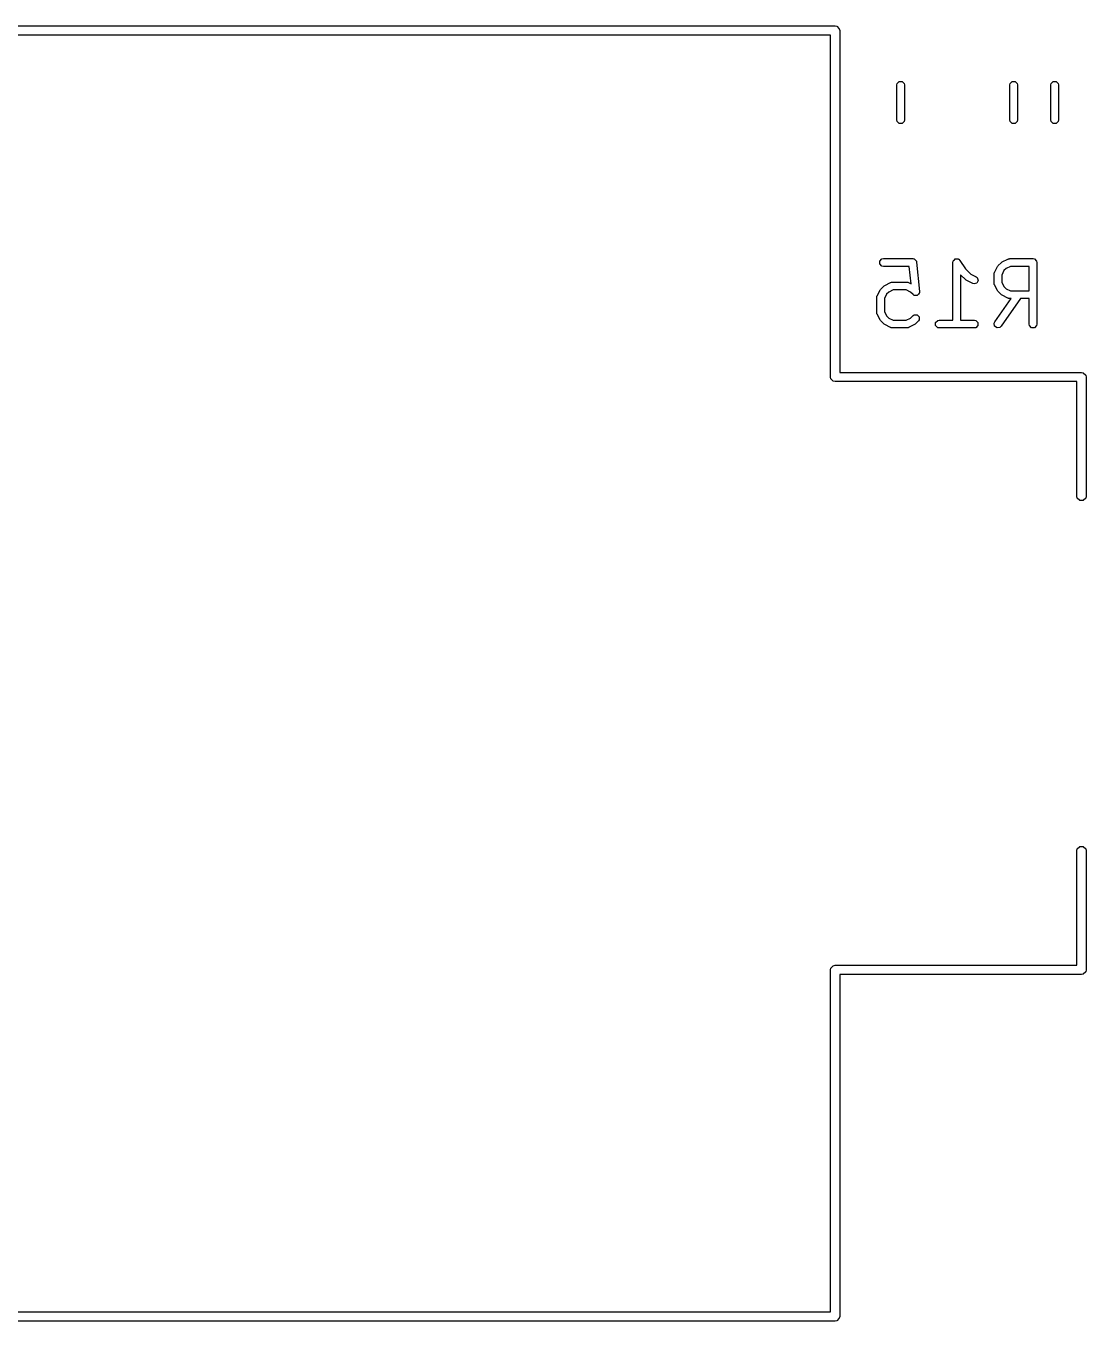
# Model space of a CAD drawing. Header units: inches. Extents: x 0.38 to 5.39, y 0.12 to 3.22.
# Drawn here: x 2.5 to 3.042, y 0.7 to 1.362 of the extents above; entities that cross this region are included whole.
import ezdxf

# ---------------------------------------------------------------- set-up
doc = ezdxf.new("R2010")
doc.units = ezdxf.units.IN
doc.header["$MEASUREMENT"] = 0
doc.layers.add('BLACK', color=250, linetype='CONTINUOUS')

msp = doc.modelspace()

# ---------------------------------------------------------------- linework, layer by layer
at = {"layer": 'BLACK', "linetype": 'CONTINUOUS'}
for p, q in [((2.09056, 1.36196), (2.91339, 1.36196)), ((2.91339, 1.36196), (2.9143, 1.36178)), ((2.9143, 1.36178), (2.91558, 1.3605)), ((2.91558, 1.3605), (2.91576, 1.3596)), ((2.91576, 1.3596), (2.91576, 1.1848)), ((2.91103, 1.35724), (2.09154, 1.35724)), ((2.91103, 1.18243), (2.91103, 1.35724)), ((2.94492, 1.33177), (2.94507, 1.33253)), ((2.94492, 1.3139), (2.94492, 1.33177)), ((2.94507, 1.33253), (2.94614, 1.33359)), ((2.94614, 1.33359), (2.94764, 1.33359)), ((2.94764, 1.33359), (2.94871, 1.33253)), ((2.94871, 1.33253), (2.94886, 1.33177)), ((2.94886, 1.33177), (2.94886, 1.3139)), ((3.0028, 1.33177), (3.00295, 1.33253)), ((3.0028, 1.3139), (3.0028, 1.33177)), ((3.00295, 1.33253), (3.00401, 1.33359)), ((3.00401, 1.33359), (3.00552, 1.33359)), ((3.00552, 1.33359), (3.00658, 1.33253)), ((3.00658, 1.33253), (3.00673, 1.33177)), ((3.00673, 1.33177), (3.00673, 1.3139)), ((3.02366, 1.33177), (3.02381, 1.33253)), ((3.02366, 1.3139), (3.02366, 1.33177)), ((3.02381, 1.33253), (3.02488, 1.33359)), ((3.02488, 1.33359), (3.02638, 1.33359)), ((3.02638, 1.33359), (3.02745, 1.33253)), ((3.02745, 1.33253), (3.0276, 1.33177)), ((3.0276, 1.33177), (3.0276, 1.3139)), ((2.94507, 1.31314), (2.94492, 1.3139)), ((2.94614, 1.31208), (2.94507, 1.31314)), ((2.94764, 1.31208), (2.94614, 1.31208)), ((2.94871, 1.31314), (2.94764, 1.31208)), ((2.94886, 1.3139), (2.94871, 1.31314)), ((3.00295, 1.31314), (3.0028, 1.3139)), ((3.00401, 1.31208), (3.00295, 1.31314)), ((3.00552, 1.31208), (3.00401, 1.31208)), ((3.00658, 1.31314), (3.00552, 1.31208)), ((3.00673, 1.3139), (3.00658, 1.31314)), ((3.02381, 1.31314), (3.02366, 1.3139)), ((3.02488, 1.31208), (3.02381, 1.31314)), ((3.02638, 1.31208), (3.02488, 1.31208)), ((3.02745, 1.31314), (3.02638, 1.31208)), ((3.0276, 1.3139), (3.02745, 1.31314)), ((2.93632, 1.24174), (2.93739, 1.24281)), ((2.93632, 1.24024), (2.93632, 1.24174)), ((2.93739, 1.23917), (2.93632, 1.24024)), ((2.93739, 1.24281), (2.93814, 1.24296)), ((2.93814, 1.23902), (2.93739, 1.23917)), ((2.93814, 1.24296), (2.95314, 1.24296)), ((2.95136, 1.23902), (2.93814, 1.23902)), ((2.95225, 1.23014), (2.95136, 1.23902)), ((2.95314, 1.24296), (2.95361, 1.24286)), ((2.95361, 1.24286), (2.95371, 1.24287)), ((2.95371, 1.24287), (2.95375, 1.24283)), ((2.95375, 1.24283), (2.95389, 1.24281)), ((2.95389, 1.24281), (2.95436, 1.24234)), ((2.95436, 1.24234), (2.95487, 1.24192)), ((2.95487, 1.24192), (2.95491, 1.24178)), ((2.95491, 1.24178), (2.95496, 1.24174)), ((2.95496, 1.24174), (2.95496, 1.24164)), ((2.95496, 1.24164), (2.9551, 1.24118)), ((2.9551, 1.24118), (2.9566, 1.22619)), ((2.97367, 1.24099), (2.97382, 1.24174)), ((2.97367, 1.21146), (2.97367, 1.24099)), ((2.97382, 1.24174), (2.97396, 1.24189)), ((2.97396, 1.24189), (2.974, 1.24208)), ((2.974, 1.24208), (2.97448, 1.2424)), ((2.97448, 1.2424), (2.97488, 1.24281)), ((2.97488, 1.24281), (2.97509, 1.24281)), ((2.97509, 1.24281), (2.97525, 1.24292)), ((2.97525, 1.24292), (2.97582, 1.24281)), ((2.97582, 1.24281), (2.97639, 1.24281)), ((2.97639, 1.24281), (2.97653, 1.24266)), ((2.97653, 1.24266), (2.97673, 1.24262)), ((2.97673, 1.24262), (2.97727, 1.24208)), ((2.97727, 1.24208), (2.98017, 1.23774)), ((2.99487, 1.23587), (2.99637, 1.23887)), ((2.99637, 1.23887), (2.99657, 1.23912)), ((2.99657, 1.23912), (2.99674, 1.23938)), ((2.99674, 1.23938), (2.99824, 1.24088)), ((2.99824, 1.24088), (2.9985, 1.24106)), ((2.9985, 1.24106), (2.99875, 1.24125)), ((2.99875, 1.24125), (3.00175, 1.24275)), ((3.0031, 1.23902), (3.0008, 1.23787)), ((3.00175, 1.24275), (3.00185, 1.24278)), ((3.00185, 1.24278), (3.00188, 1.24281)), ((3.00188, 1.24281), (3.00219, 1.24287)), ((3.00219, 1.24287), (3.00249, 1.24295)), ((3.00249, 1.24295), (3.00254, 1.24294)), ((3.00254, 1.24294), (3.00263, 1.24296)), ((3.00263, 1.24296), (3.01463, 1.24296)), ((3.01266, 1.23902), (3.0031, 1.23902)), ((3.01266, 1.22646), (3.01266, 1.23902)), ((3.01463, 1.24296), (3.01538, 1.24281)), ((3.01538, 1.24281), (3.01645, 1.24174)), ((3.01645, 1.24174), (3.0166, 1.24099)), ((3.0166, 1.24099), (3.0166, 1.20949)), ((2.98024, 1.2321), (2.9776, 1.23474)), ((2.9776, 1.23474), (2.9776, 1.21146)), ((2.98017, 1.23774), (2.9828, 1.23511)), ((2.98051, 1.23192), (2.98024, 1.2321)), ((2.98075, 1.23173), (2.98051, 1.23192)), ((2.98375, 1.23023), (2.98075, 1.23173)), ((2.9828, 1.23511), (2.98552, 1.23375)), ((2.98552, 1.23375), (2.98612, 1.23328)), ((2.9866, 1.23185), (2.98592, 1.2305)), ((2.98612, 1.23328), (2.9866, 1.23185)), ((2.99466, 1.23499), (2.99468, 1.23509)), ((2.99466, 1.23049), (2.99466, 1.23499)), ((2.99467, 1.23513), (2.99475, 1.23543)), ((2.99468, 1.23509), (2.99467, 1.23513)), ((2.99475, 1.23543), (2.99481, 1.23574)), ((2.99481, 1.23574), (2.99485, 1.23577)), ((2.99485, 1.23577), (2.99487, 1.23587)), ((2.99975, 1.23682), (2.9986, 1.23452)), ((2.9986, 1.23452), (2.9986, 1.23095)), ((3.0008, 1.23787), (2.99975, 1.23682)), ((2.93488, 1.22387), (2.93638, 1.22687)), ((2.93638, 1.22687), (2.93657, 1.22712)), ((2.93657, 1.22712), (2.93675, 1.22738)), ((2.93675, 1.22738), (2.93825, 1.22888)), ((2.93825, 1.22888), (2.93851, 1.22906)), ((2.93851, 1.22906), (2.93876, 1.22925)), ((2.93876, 1.22925), (2.94176, 1.23075)), ((2.94081, 1.22587), (2.93976, 1.22482)), ((2.9431, 1.22702), (2.94081, 1.22587)), ((2.94176, 1.23075), (2.94185, 1.23078)), ((2.94185, 1.23078), (2.94189, 1.23081)), ((2.94189, 1.23081), (2.9422, 1.23087)), ((2.9422, 1.23087), (2.9425, 1.23095)), ((2.9425, 1.23095), (2.94254, 1.23094)), ((2.94254, 1.23094), (2.94264, 1.23096)), ((2.94264, 1.23096), (2.95014, 1.23096)), ((2.94967, 1.22702), (2.9431, 1.22702)), ((2.95197, 1.22587), (2.94967, 1.22702)), ((2.95014, 1.23096), (2.95024, 1.23094)), ((2.95024, 1.23094), (2.95028, 1.23095)), ((2.95028, 1.23095), (2.95058, 1.23087)), ((2.95058, 1.23087), (2.95089, 1.23081)), ((2.95089, 1.23081), (2.95092, 1.23078)), ((2.95092, 1.23078), (2.95102, 1.23075)), ((2.95102, 1.23075), (2.95225, 1.23014)), ((2.95325, 1.2246), (2.95197, 1.22587)), ((2.95646, 1.22524), (2.95599, 1.22477)), ((2.95652, 1.22542), (2.95646, 1.22534)), ((2.95646, 1.22534), (2.95646, 1.22524)), ((2.9566, 1.22619), (2.95652, 1.22542)), ((2.9845, 1.23003), (2.98375, 1.23023)), ((2.98592, 1.2305), (2.9845, 1.23003)), ((2.99468, 1.23039), (2.99466, 1.23049)), ((2.99467, 1.23035), (2.99468, 1.23039)), ((2.99475, 1.23005), (2.99467, 1.23035)), ((2.99481, 1.22974), (2.99475, 1.23005)), ((2.99485, 1.2297), (2.99481, 1.22974)), ((2.99487, 1.22961), (2.99485, 1.2297)), ((2.99637, 1.22661), (2.99487, 1.22961)), ((2.99657, 1.22636), (2.99637, 1.22661)), ((2.99674, 1.2261), (2.99657, 1.22636)), ((2.99824, 1.2246), (2.99674, 1.2261)), ((2.9986, 1.23095), (2.99975, 1.22866)), ((2.99975, 1.22866), (3.0008, 1.22761)), ((3.0008, 1.22761), (3.0031, 1.22646)), ((3.0031, 1.22646), (3.01266, 1.22646)), ((2.93467, 1.22299), (2.93469, 1.22309)), ((2.93467, 1.21549), (2.93467, 1.22299)), ((2.93468, 1.22313), (2.93476, 1.22343)), ((2.93469, 1.22309), (2.93468, 1.22313)), ((2.93476, 1.22343), (2.93482, 1.22374)), ((2.93482, 1.22374), (2.93485, 1.22378)), ((2.93485, 1.22378), (2.93488, 1.22387)), ((2.93976, 1.22482), (2.93861, 1.22253)), ((2.93861, 1.22253), (2.93861, 1.21596)), ((2.95389, 1.22417), (2.95325, 1.2246)), ((2.95399, 1.22417), (2.95389, 1.22417)), ((2.95407, 1.22411), (2.95399, 1.22417)), ((2.95473, 1.22417), (2.95407, 1.22411)), ((2.95539, 1.22417), (2.95473, 1.22417)), ((2.95547, 1.22425), (2.95539, 1.22417)), ((2.95557, 1.22426), (2.95547, 1.22425)), ((2.95599, 1.22477), (2.95557, 1.22426)), ((2.99502, 1.21062), (3.00335, 1.22252)), ((2.9985, 1.22442), (2.99824, 1.2246)), ((3.00816, 1.22252), (2.99825, 1.20836)), ((2.99875, 1.22423), (2.9985, 1.22442)), ((3.00175, 1.22273), (2.99875, 1.22423)), ((3.00185, 1.2227), (3.00175, 1.22273)), ((3.00188, 1.22267), (3.00185, 1.2227)), ((3.00219, 1.22261), (3.00188, 1.22267)), ((3.00249, 1.22253), (3.00219, 1.22261)), ((3.00254, 1.22254), (3.00249, 1.22253)), ((3.00263, 1.22252), (3.00254, 1.22254)), ((3.00335, 1.22252), (3.00263, 1.22252)), ((3.01266, 1.22252), (3.00816, 1.22252)), ((3.01266, 1.20949), (3.01266, 1.22252)), ((2.93469, 1.21539), (2.93467, 1.21549)), ((2.93468, 1.21535), (2.93469, 1.21539)), ((2.93476, 1.21505), (2.93468, 1.21535)), ((2.93482, 1.21474), (2.93476, 1.21505)), ((2.93485, 1.21471), (2.93482, 1.21474)), ((2.93488, 1.21461), (2.93485, 1.21471)), ((2.93638, 1.21161), (2.93488, 1.21461)), ((2.93861, 1.21596), (2.93976, 1.21366)), ((2.93976, 1.21366), (2.94081, 1.21261)), ((2.94081, 1.21261), (2.9431, 1.21146)), ((2.94967, 1.21146), (2.95197, 1.21261)), ((2.95197, 1.21261), (2.95325, 1.21388)), ((2.95325, 1.21388), (2.95389, 1.21431)), ((2.95389, 1.21431), (2.95539, 1.21431)), ((2.95539, 1.21431), (2.95646, 1.21325)), ((2.95646, 1.21325), (2.95646, 1.21174)), ((2.93657, 1.21136), (2.93638, 1.21161)), ((2.93675, 1.2111), (2.93657, 1.21136)), ((2.93825, 1.2096), (2.93675, 1.2111)), ((2.93851, 1.20942), (2.93825, 1.2096)), ((2.93876, 1.20923), (2.93851, 1.20942)), ((2.94176, 1.20773), (2.93876, 1.20923)), ((2.94185, 1.20771), (2.94176, 1.20773)), ((2.94189, 1.20767), (2.94185, 1.20771)), ((2.9422, 1.20761), (2.94189, 1.20767)), ((2.9425, 1.20753), (2.9422, 1.20761)), ((2.94254, 1.20754), (2.9425, 1.20753)), ((2.94264, 1.20752), (2.94254, 1.20754)), ((2.95014, 1.20752), (2.94264, 1.20752)), ((2.9431, 1.21146), (2.94967, 1.21146)), ((2.95024, 1.20754), (2.95014, 1.20752)), ((2.95028, 1.20753), (2.95024, 1.20754)), ((2.95058, 1.20761), (2.95028, 1.20753)), ((2.95089, 1.20767), (2.95058, 1.20761)), ((2.95092, 1.20771), (2.95089, 1.20767)), ((2.95102, 1.20773), (2.95092, 1.20771)), ((2.95402, 1.20923), (2.95102, 1.20773)), ((2.95427, 1.20942), (2.95402, 1.20923)), ((2.95453, 1.2096), (2.95427, 1.20942)), ((2.95603, 1.2111), (2.95453, 1.2096)), ((2.95646, 1.21174), (2.95603, 1.2111)), ((2.96482, 1.21025), (2.96588, 1.21131)), ((2.96482, 1.20874), (2.96482, 1.21025)), ((2.96588, 1.20767), (2.96482, 1.20874)), ((2.96588, 1.21131), (2.96664, 1.21146)), ((2.96664, 1.20752), (2.96588, 1.20767)), ((2.96664, 1.21146), (2.97367, 1.21146)), ((2.98463, 1.20752), (2.96664, 1.20752)), ((2.9776, 1.21146), (2.98463, 1.21146)), ((2.98463, 1.21146), (2.98539, 1.21131)), ((2.98539, 1.20767), (2.98463, 1.20752)), ((2.98539, 1.21131), (2.98645, 1.21025)), ((2.98645, 1.20874), (2.98539, 1.20767)), ((2.98645, 1.21025), (2.98645, 1.20874)), ((2.99471, 1.20992), (2.99502, 1.21062)), ((2.99497, 1.20843), (2.99471, 1.20992)), ((2.99621, 1.20757), (2.99497, 1.20843)), ((2.99769, 1.20783), (2.99621, 1.20757)), ((2.99825, 1.20836), (2.99769, 1.20783)), ((3.01281, 1.20874), (3.01266, 1.20949)), ((3.01388, 1.20767), (3.01281, 1.20874)), ((3.01538, 1.20767), (3.01388, 1.20767)), ((3.01645, 1.20874), (3.01538, 1.20767)), ((3.0166, 1.20949), (3.01645, 1.20874)), ((2.91121, 1.18153), (2.91103, 1.18243)), ((2.91249, 1.18025), (2.91121, 1.18153)), ((2.91339, 1.18007), (2.91249, 1.18025)), ((3.03702, 1.18007), (2.91339, 1.18007)), ((2.91576, 1.1848), (3.03938, 1.1848)), ((3.03702, 1.12141), (3.03702, 1.18007)), ((3.03938, 1.1848), (3.04028, 1.18462)), ((3.04028, 1.18462), (3.04156, 1.18334)), ((3.04156, 1.18334), (3.04174, 1.18243)), ((3.04174, 1.18243), (3.04174, 1.12141)), ((3.0372, 1.12051), (3.03702, 1.12141)), ((3.03847, 1.11923), (3.0372, 1.12051)), ((3.04028, 1.11923), (3.03847, 1.11923)), ((3.04156, 1.12051), (3.04028, 1.11923)), ((3.04174, 1.12141), (3.04156, 1.12051)), ((3.03702, 0.94031), (3.0372, 0.94121)), ((3.0372, 0.94121), (3.03847, 0.94249)), ((3.03847, 0.94249), (3.04028, 0.94249)), ((3.04028, 0.94249), (3.04156, 0.94121)), ((3.04156, 0.94121), (3.04174, 0.94031)), ((3.03702, 0.88165), (3.03702, 0.94031)), ((3.04174, 0.94031), (3.04174, 0.87928)), ((2.91121, 0.88019), (2.91249, 0.88147)), ((2.91249, 0.88147), (2.91339, 0.88165)), ((2.91339, 0.88165), (3.03702, 0.88165)), ((2.91103, 0.87928), (2.91121, 0.88019)), ((2.91103, 0.70448), (2.91103, 0.87928)), ((3.03938, 0.87692), (2.91576, 0.87692)), ((2.91576, 0.87692), (2.91576, 0.70212)), ((3.04028, 0.8771), (3.03938, 0.87692)), ((3.04156, 0.87838), (3.04028, 0.8771)), ((3.04174, 0.87928), (3.04156, 0.87838)), ((2.02206, 0.70448), (2.91103, 0.70448)), ((2.91576, 0.70212), (2.91558, 0.70121)), ((2.91339, 0.69976), (2.01969, 0.69976)), ((2.9143, 0.69994), (2.91339, 0.69976)), ((2.91558, 0.70121), (2.9143, 0.69994))]:
    msp.add_line(p, q, dxfattribs=at)

doc.saveas('drawing.dxf')
